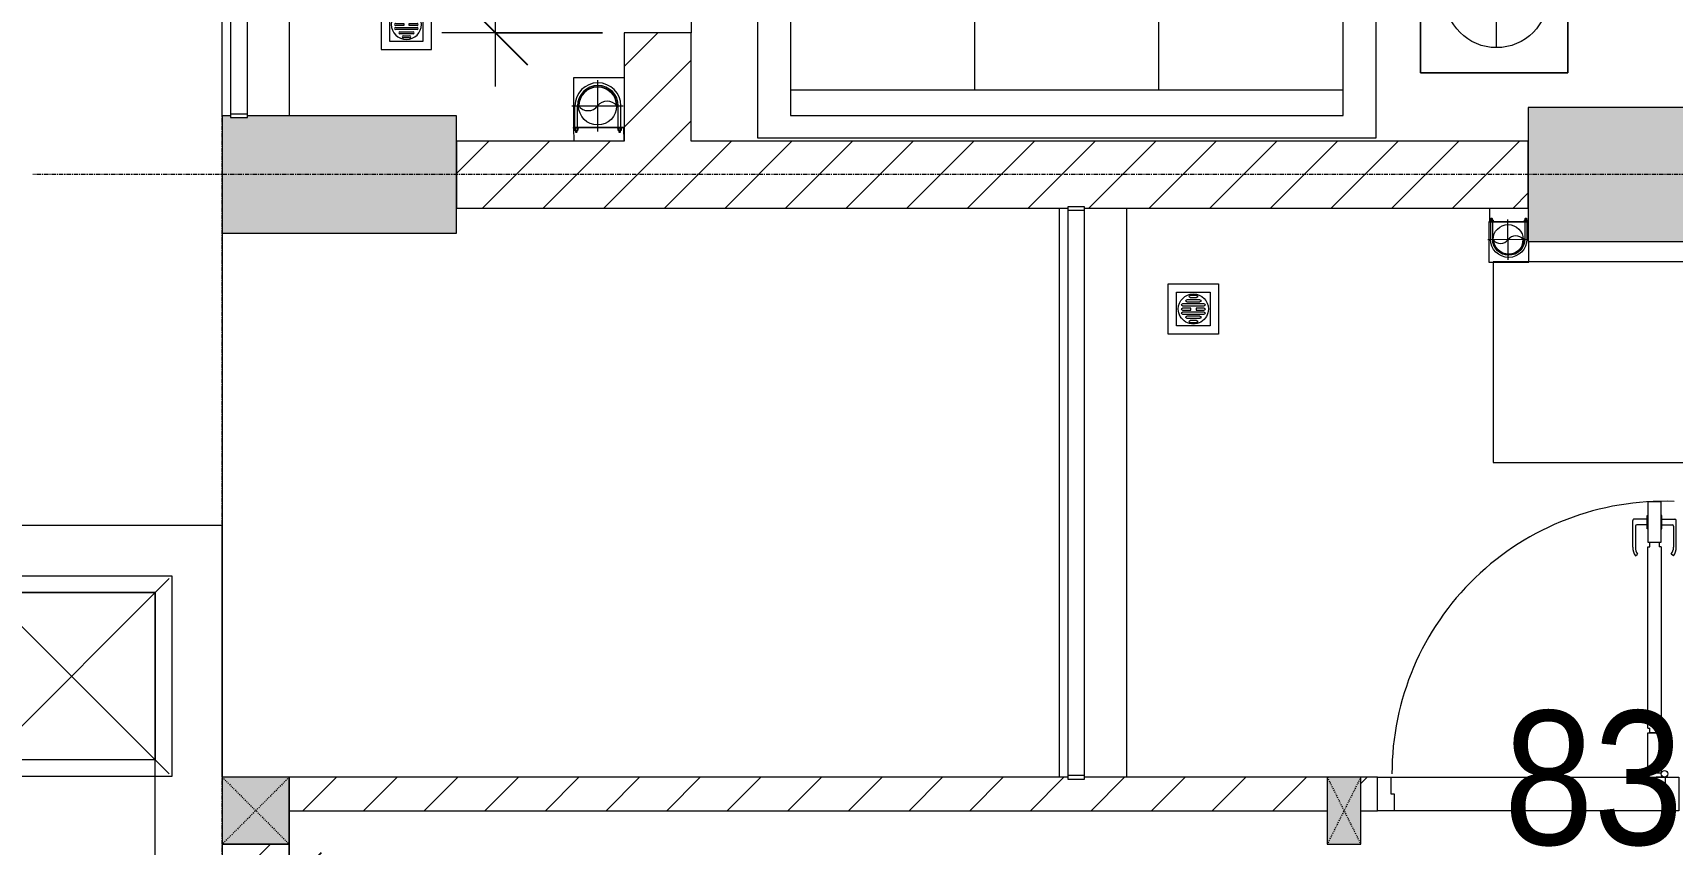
# Model space of a CAD drawing. Header units: millimetres. Extents: x 962 to 241049, y -15958 to 84407.
# Drawn here: x 96266 to 101162, y 51537 to 53960 of the extents above; entities that cross this region are included whole.
import ezdxf

# ---------------------------------------------------------------- set-up
doc = ezdxf.new("R2010")
doc.units = ezdxf.units.MM
for name, pattern in [('Dash', [6, 3, -3]), ('Grid Line', [22.225, 12.7, -3.175, 3.175, -3.175]), ('IMPORT-CENTER _3_', [10.16, 6.35, -1.27, 1.27, -1.27]), ('IMPORT-NCV_MAT BANG DAM SAN TANG 1$0$BEAM HIDEN_DBIM', [1.5875, 1.058333, -0.529167])]:
    doc.linetypes.add(name, pattern=pattern)
for name, color, linetype, lineweight in [('0-1', 7, 'Continuous', 5), ('A-ANNO-DIMS', 211, 'Continuous', 9), ('A-ANNO-DIMS-160', 211, 'Continuous', 9), ('A-DETL-GENF-1', 9, 'Continuous', 9), ('A-DOOR-1', 254, 'Continuous', 9), ('A-DOOR-2', 9, 'Continuous', 9), ('A-FLOR-1', 250, 'Continuous', 9), ('A-FLOR-2', 9, 'Continuous', 9), ('A-FLOR-HRAL', 11, 'Continuous', 9), ('A-FLOR-HRAL-1', 254, 'Continuous', 9), ('A-FLOR-HRAL-2', 9, 'Continuous', 9), ('A-WALL', 113, 'Continuous', 9), ('A-WALL-1', 253, 'Continuous', 18), ('A-WALL-2', 9, 'Continuous', 9), ('A-WALL-3', 113, 'Continuous', 18), ('A-WALL-PATT-1', 10, 'Continuous', 9), ('A-WALL-PATT-2', 111, 'Continuous', 9), ('G-IMPT', 8, 'Continuous', 9), ('G-IMPT-1', 254, 'Continuous', 9), ('G-IMPT-2', 8, 'IMPORT-CENTER _3_', 9), ('G-IMPT-4', 8, 'IMPORT-NCV_MAT BANG DAM SAN TANG 1$0$BEAM HIDEN_DBIM', 9), ('I-FURN', 30, 'Continuous', 9), ('I-FURN-1', 254, 'Continuous', 9), ('M-EQPM', 50, 'Continuous', 9), ('S-COLS', 52, 'Continuous', 9), ('S-COLS-1', 52, 'Continuous', 5), ('S-COLS-2', 7, 'Continuous', 18), ('S-COLS-4', 254, 'Continuous', 9), ('S-COLS-5', 253, 'Continuous', 18), ('S-COLS-6', 52, 'Continuous', 18), ('S-COLS-7', 52, 'Dash', 9), ('S-COLS-HDLN', 52, 'Dash', 9), ('S-COLS-HDLN-1', 9, 'Dash', 9), ('S-GRID-1', 1, 'Grid Line', 9)]:
    doc.layers.add(name, color=color, linetype=linetype, lineweight=lineweight)
doc.styles.add('UTM Avo', font='UTM Avo.ttf', dxfattribs={"width": 0.9, "height": 400})
doc.dimstyles.new('1_Dim_chi_tiet_2_5_1', dxfattribs={"dimscale": 304.8, "dimtxt": 399.720379, "dimasz": 0.629921, "dimexe": 0.524934, "dimexo": 0.0625, "dimgap": 0.052493, "dimtad": 1, "dimdec": 0, "dimrnd": 5, "dimzin": 0, "dimdsep": 46, "dimtxsty": 'UTM Avo', "dimblk1": 'OBLIQUE', "dimblk2": 'OBLIQUE', "dimsah": 1, "dimcen": 0.09, "dimdle": 0.524934, "dimazin": 0, "dimtfac": 1, "dimtdec": 4, "dimtix": 1, "dimtmove": 0, "dimatfit": 3, "dimfxl": 1.049869, "dimfxlon": 1, "dimtvp": 1, "dimtolj": 1, "dimtzin": 0, "dimarcsym": 2})
pattern_1 = [(45, (0, 0), (-90.50967, 90.50967), [])]
pattern_2 = [(45, (63179.03, 0), (-90.50967, 90.50967), [])]

# ---------------------------------------------------------------- blocks, each defined once
blk = doc.blocks.new('NCV_TKTC_KET CAU_rvt-1-TKCS_MB TẦNG 1')
at = {"layer": 'S-COLS-1'}
for points in [[(34352.6, 53361.9), (34352.6, 53711.9), (33727.6, 53711.9), (33727.6, 53706.9), (33677.6, 53706.9), (33677.6, 53711.9), (33652.6, 53711.9), (33652.6, 53361.9), (33727.6, 53361.9)], [(38852.6, 53336.9), (38852.6, 53736.9), (37552.6, 53736.9), (37552.6, 53336.9), (38383.3, 53336.9)]]:
    blk.add_hatch(color=256, dxfattribs=at).paths.add_polyline_path(points)
at = {"layer": 'A-FLOR-1'}
blk.add_line((33652.6, 53361.9), (33652.6, 51736.9), dxfattribs=at)
at = {"layer": 'S-COLS-2'}
for p, q in [((33652.6, 53711.9), (33652.6, 53361.9)), ((33677.6, 53711.9), (33652.6, 53711.9)), ((34352.6, 53711.9), (33727.6, 53711.9)), ((34352.6, 53361.9), (34352.6, 53711.9)), ((37552.6, 53736.9), (37552.6, 53336.9)), ((38852.6, 53736.9), (37552.6, 53736.9)), ((33652.6, 53361.9), (34352.6, 53361.9)), ((37552.6, 53336.9), (38852.6, 53336.9))]:
    blk.add_line(p, q, dxfattribs=at)
blk = doc.blocks.new('MAY GIAT - MAY GIAT_dwg-348053-TKCS_MB TẦNG 1')
at = {"layer": 'G-IMPT-1', "flags": 128}
blk.add_lwpolyline([(5, 596.6), (5, 2.3), (605, 2.3), (605, 596.6)], close=True, dxfattribs=at)
blk = doc.blocks.new('MAY GIAT - MAY GIAT-348233-TKCS_MB TẦNG 1')
at = {"layer": 'I-FURN-1'}
for p, q in [((5, 596.6), (5, 2.3)), ((605, 596.6), (5, 596.6)), ((605, 2.3), (605, 596.6)), ((5, 2.3), (605, 2.3))]:
    blk.add_line(p, q, dxfattribs=at)
blk.add_blockref('MAY GIAT - MAY GIAT_dwg-348053-TKCS_MB TẦNG 1', (0, 0))
blk = doc.blocks.new('Railing - 50 x 10mm-457210-TKCS_MB TẦNG 1')
at = {"layer": 'A-FLOR-HRAL-2'}
for p, q in [((25, 5), (-25, 5)), ((-25, 5), (-25, -5)), ((25, -5), (25, 5)), ((-25, -5), (25, -5))]:
    blk.add_line(p, q, dxfattribs=at)
blk = doc.blocks.new('Railing - Railing-851098-TKCS_MB TẦNG 1')
at = {"layer": 'A-FLOR-HRAL-2'}
for p, q in [((13269.1, 44169.6), (13269.1, 42480.8)), ((13319.1, 42480.8), (13319.1, 44169.6))]:
    blk.add_line(p, q, dxfattribs=at)
for p in [(13294.1, 44174.6), (13294.1, 42475.8)]:
    blk.add_blockref('Railing - 50 x 10mm-457210-TKCS_MB TẦNG 1', p)
blk = doc.blocks.new('DOOR_CW_01 CANH MO-PANEL KINH - DIG_01-900x2200-CỬA NHÔM KÍNH-400860-TKCS_MB TẦNG 1')
at = {"layer": 'A-DETL-GENF-1'}
for p, q in [((-397, -182), (-397, -62)), ((-397, -62), (-357, -62)), ((-357, -62), (-357, -182)), ((-357, -182), (-397, -182)), ((-391, -196), (-391, -182)), ((-391, -182), (-363, -182)), ((-363, -182), (-363, -196)), ((-397, -196), (-391, -196)), ((-397, -738), (-397, -196)), ((-357, -196), (-363, -196)), ((-357, -196), (-357, -738)), ((-433.9, -711.2), (-427.3, -715.8)), ((-320.1, -711.2), (-326.7, -715.8)), ((-442, -737), (-442, -816.5)), ((-434, -799.5), (-434, -737)), ((-397, -738), (-391, -738)), ((-357, -752), (-397, -752)), ((-397, -752), (-397, -872)), ((-391, -752), (-391, -738)), ((-363, -752), (-391, -752)), ((-357, -738), (-363, -738)), ((-363, -738), (-363, -752)), ((-357, -872), (-357, -752)), ((-320, -799.5), (-320, -737)), ((-312, -737), (-312, -816.5)), ((-399, -820.5), (-438, -820.5)), ((-399, -803.5), (-430, -803.5)), ((-399, -792.2), (-399, -831.8)), ((-397, -792.2), (-399, -792.2)), ((-399, -831.8), (-397, -831.8)), ((-397, -792.2), (-397, -831.8)), ((-357, -792.2), (-357, -831.8)), ((-357, -792.2), (-355, -792.2)), ((-355, -831.8), (-357, -831.8)), ((-355, -792.2), (-355, -831.8)), ((-355, -803.5), (-324, -803.5)), ((-355, -820.5), (-316, -820.5)), ((-397, -872), (-357, -872))]:
    blk.add_line(p, q, dxfattribs=at)
blk.add_circle((-407, -60), 10, dxfattribs=at)
for centre, radius, start, end in [((-407, -60), 814, 268, 0), ((-397, -737), 45, 145, 180), ((-397, -737), 37, 145, 180), ((-357, -737), 37, 0, 35), ((-357, -737), 45, 360, 35), ((-438, -816.5), 4, 180, 270), ((-430, -799.5), 4, 180, 270), ((-324, -799.5), 4, 270, 0), ((-316, -816.5), 4, 270, 0)]:
    blk.add_arc(centre, radius, start, end, dxfattribs=at)
at = {"layer": 'A-DOOR-2'}
for p, q in [((-450, -50), (-450, 50)), ((-450, 50), (-400, 50)), ((-400, 50), (-400, 0)), ((400, 0), (400, 50)), ((400, 50), (450, 50)), ((450, 50), (450, -50)), ((-410, 0), (-410, -50)), ((-400, 0), (-410, 0)), ((410, 0), (400, 0)), ((410, -50), (410, 0)), ((-410, -50), (-450, -50)), ((-407, -50), (-382, -50)), ((450, -50), (410, -50))]:
    blk.add_line(p, q, dxfattribs=at)
blk = doc.blocks.new('G1_SOF - BO TRU - 100x200-745959-TKCS_MB TẦNG 1')
at = {"layer": 'S-COLS'}
blk.add_hatch(color=256, dxfattribs=at).paths.add_polyline_path([(50, -100), (50, 100), (-50, 100), (-50, -100)])
at = {"layer": 'S-COLS-5'}
for p, q in [((50, 100), (-50, 100)), ((-50, 100), (-50, -100)), ((50, -100), (50, 100)), ((-50, -100), (50, -100))]:
    blk.add_line(p, q, dxfattribs=at)
at = {"layer": 'S-COLS-HDLN-1'}
for p, q in [((50, 100), (-50, -100)), ((-50, 100), (50, -100))]:
    blk.add_line(p, q, dxfattribs=at)
blk = doc.blocks.new('LOBBY_SOFA_1 - LOBBY_SOFA_1-850634-TKCS_MB TẦNG 1')
at = {"layer": 'I-FURN'}
for p, q in [((-2556, 0), (-2556, -660)), ((-708, 0), (-2556, 0)), ((-708, -660), (-708, 0)), ((-2457, -66), (-2457, -660)), ((-807, -66), (-2457, -66)), ((-807, -660), (-807, -66)), ((-807, -143), (-2457, -143)), ((-1907, -143), (-1907, -660)), ((-1357, -143), (-1357, -660)), ((-3128.2, -193.5), (-2688.2, -193.5)), ((-3128.2, -633.5), (-3128.2, -193.5)), ((-2688.2, -193.5), (-2688.2, -633.5)), ((-2915.4, -269), (-2915.4, -401)), ((-2915.4, -357), (-2981.4, -423)), ((-2849.4, -423), (-2915.4, -357)), ((-2937.4, -423), (-3069.4, -423)), ((-2981.4, -423), (-2915.4, -489)), ((-2915.4, -489), (-2849.4, -423)), ((-2893.4, -423), (-2761.4, -423)), ((-2915.4, -445), (-2915.4, -577)), ((-2688.2, -633.5), (-3128.2, -633.5)), ((-2556, -660), (-708, -660)), ((-1160.3, -1020.5), (-2128.3, -1020.5)), ((-2172.3, -1064.5), (-2172.3, -1504.5)), ((-1116.3, -1504.5), (-1116.3, -1064.5)), ((-2128.3, -1548.5), (-1160.3, -1548.5))]:
    blk.add_line(p, q, dxfattribs=at)
for radius in [154, 22]:
    blk.add_circle((-2915.4, -423), radius, dxfattribs=at)
for centre, start, end in [((-2128.3, -1064.5), 90, 180), ((-1160.3, -1064.5), 0, 90), ((-2128.3, -1504.5), 180, 270), ((-1160.3, -1504.5), 270, 0)]:
    blk.add_arc(centre, 44, start, end, dxfattribs=at)
at = {"layer": 'I-FURN-1'}
for p, q in [((-708, 0), (-2556, 0)), ((-2556, 0), (-2556, -660)), ((-708, -660), (-708, 0)), ((-2688.2, -193.5), (-3128.2, -193.5)), ((-3128.2, -193.5), (-3128.2, -633.5)), ((-2688.2, -633.5), (-2688.2, -193.5)), ((-3128.2, -633.5), (-2688.2, -633.5)), ((-2556, -660), (-708, -660)), ((-1160.3, -1020.5), (-2128.3, -1020.5)), ((-2172.3, -1064.5), (-2172.3, -1504.5)), ((-1116.3, -1504.5), (-1116.3, -1064.5)), ((-2128.3, -1548.5), (-1160.3, -1548.5))]:
    blk.add_line(p, q, dxfattribs=at)
for centre, start, end in [((-2128.3, -1064.5), 90, 180), ((-1160.3, -1064.5), 0, 90), ((-2128.3, -1504.5), 180, 270), ((-1160.3, -1504.5), 270, 0)]:
    blk.add_arc(centre, 44, start, end, dxfattribs=at)
blk = doc.blocks.new('NCV_TKTC_TANG 1_rvt-1-TKCS_MB TẦNG 1')
at = {"layer": 'A-WALL-PATT-1'}
h = blk.add_hatch(dxfattribs=at)
h.set_pattern_fill('FP_1', color=256, style=0, pattern_type=2)
h.set_pattern_definition(pattern_1)
h.paths.add_polyline_path([(36952.6, 51636.9), (36952.6, 51736.9), (36227.6, 51736.9), (36227.6, 51731.5), (36177.6, 51731.5), (36177.6, 51736.9), (33852.6, 51736.9), (33852.6, 51636.9), (36771.2, 51636.9)])
h = blk.add_hatch(dxfattribs=at)
h.set_pattern_fill('FP_1', color=256, style=0, pattern_type=2)
h.set_pattern_definition(pattern_1)
h.paths.add_polyline_path([(38052.6, 51636.9), (38052.6, 51736.9), (38002.6, 51736.9), (38002.6, 51636.9)])
h.paths.add_polyline_path([(37052.6, 51636.9), (37102.6, 51636.9), (37102.6, 51736.9), (37052.6, 51736.2)])
at = {"layer": 'A-FLOR-2'}
blk.add_line((37952.6, 51636.9), (37152.6, 51636.9), dxfattribs=at)
at = {"layer": 'A-WALL-1'}
for p, q in [((36177.6, 51736.9), (33852.6, 51736.9)), ((33852.6, 51736.9), (33852.6, 51636.9)), ((36952.6, 51736.9), (36227.6, 51736.9)), ((37102.6, 51736.9), (37052.6, 51736.9)), ((37102.6, 51636.9), (37102.6, 51736.9)), ((33852.6, 51636.9), (36952.6, 51636.9)), ((37052.6, 51636.9), (37102.6, 51636.9))]:
    blk.add_line(p, q, dxfattribs=at)
at = {"layer": 'A-WALL-2'}
for p, q in [((36152.6, 51736.9), (36152.6, 53436.9)), ((36352.6, 53436.9), (36352.6, 51736.9)), ((37142.6, 51736.9), (37962.6, 51736.9)), ((37952.6, 51636.9), (37152.6, 51636.9))]:
    blk.add_line(p, q, dxfattribs=at)
at = {"layer": 'A-DOOR-1', "rotation": 180}
blk.add_blockref('DOOR_CW_01 CANH MO-PANEL KINH - DIG_01-900x2200-CỬA NHÔM KÍNH-400860-TKCS_MB TẦNG 1', (37552.6, 51686.9), dxfattribs=at)
at = {"layer": 'A-FLOR-HRAL-1'}
blk.add_blockref('Railing - Railing-851098-TKCS_MB TẦNG 1', (22908.5, 9260.7), dxfattribs=at)
at = {"layer": 'I-FURN-1'}
for name, p, rotation in [('LOBBY_SOFA_1 - LOBBY_SOFA_1-850634-TKCS_MB TẦNG 1', (34542.6, 53646.9), 180), ('MAY GIAT - MAY GIAT-348233-TKCS_MB TẦNG 1', (38044.8, 52671.5), 89.99999999999915)]:
    blk.add_blockref(name, p, dxfattribs=dict(at, rotation=rotation))
at = {"layer": 'S-COLS-4'}
blk.add_blockref('G1_SOF - BO TRU - 100x200-745959-TKCS_MB TẦNG 1', (37002.6, 51636.9), dxfattribs=at)
blk = doc.blocks.new('Railing - 50 x 10mm-1251311-TKCS_MB TẦNG 1')
at = {"layer": 'A-FLOR-HRAL'}
for p, q in [((25, 5), (-25, 5)), ((-25, 5), (-25, -5)), ((25, -5), (25, 5)), ((-25, -5), (25, -5))]:
    blk.add_line(p, q, dxfattribs=at)
blk = doc.blocks.new('Railing - Railing-1598276-TKCS_MB TẦNG 1')
at = {"layer": 'A-FLOR-HRAL'}
for p, q in [((33677.6, 56635.3), (33677.6, 53716.9)), ((33727.6, 53716.9), (33727.6, 56635.3))]:
    blk.add_line(p, q, dxfattribs=at)
for p in [(33702.6, 56641.5), (33702.6, 53711.9)]:
    blk.add_blockref('Railing - 50 x 10mm-1251311-TKCS_MB TẦNG 1', p)
blk = doc.blocks.new('TKTC_XREF_251221_MB TANG 1 - TKTC_XREF_260130_MB TANG 1_dwg_THU NUOC - THU NUOC-444531-TKCS_MB TẦNG 1-4202120-TKCS_MB TẦNG 1')
at = {"layer": 'M-EQPM'}
for p, q in [((-23.3, 10.8), (40.9, 10.8)), ((40.9, 4.8), (-23.3, 4.8)), ((-11, 23.3), (28.5, 23.3)), ((28.5, 17.3), (-11, 17.3)), ((-1.1, 35.6), (18.5, 35.6)), ((18.5, 29.6), (-1.1, 29.6)), ((-23.3, -13.6), (40.9, -13.6)), ((40.9, -19.6), (-23.3, -19.6)), ((-11, -26.1), (28.5, -26.1)), ((28.5, -32.1), (-11, -32.1)), ((-1.1, -38.5), (18.5, -38.5)), ((18.5, -44.5), (-1.1, -44.5))]:
    blk.add_line(p, q, dxfattribs=at)
at = {"layer": 'M-EQPM', "flags": 128}
for points in [[(83.7, -79.4), (83.7, 70.6), (-66.3, 70.6), (-66.3, -79.4)], [(58.7, -54.4), (58.7, 45.6), (-41.3, 45.6), (-41.3, -54.4)]]:
    blk.add_lwpolyline(points, close=True, dxfattribs=at)
for points in [[(-23.3, -1.2), (0.7, -1.2), (0.7, -7.2), (-23.3, -7.2)], [(40.9, -7.2), (16.7, -7.2), (16.7, -1.2), (40.9, -1.2)]]:
    blk.add_lwpolyline(points, dxfattribs=at)
at = {"layer": 'M-EQPM'}
for centre, radius, start, end in [((8.7, -4.4), 45, 360, 180), ((8.7, -4.4), 45, 360, 180), ((-23.3, 7.8), 3, 90, 270), ((-11, 20.3), 3, 90, 270), ((-1.1, 32.6), 3, 90, 270), ((18.5, 32.6), 3, 270, 90), ((28.5, 20.3), 3, 270, 90), ((40.9, 7.8), 3, 270, 90), ((8.7, -4.4), 45, 180, 360), ((8.7, -4.4), 45, 180, 360), ((-23.3, -4.2), 3, 90, 270), ((-23.3, -16.6), 3, 90, 270), ((-11, -29.1), 3, 90, 270), ((-1.1, -41.5), 3, 90, 270), ((18.5, -41.5), 3, 270, 90), ((28.5, -29.1), 3, 270, 90), ((40.9, -4.2), 3, 270, 90), ((40.9, -16.6), 3, 270, 90)]:
    blk.add_arc(centre, radius, start, end, dxfattribs=at)
blk = doc.blocks.new('TKTC_XREF_251221_MB TANG 1 - TKTC_XREF_260130_MB TANG 1_dwg_THU NUOC - THU NUOC-444531-TKCS_MB TẦNG 1-4202124-TKCS_MB TẦNG 1')
at = {"layer": 'M-EQPM'}
for p, q in [((-23.3, 10.8), (40.9, 10.8)), ((40.9, 4.8), (-23.3, 4.8)), ((-11, 23.3), (28.5, 23.3)), ((28.5, 17.3), (-11, 17.3)), ((-1.1, 35.6), (18.5, 35.6)), ((18.5, 29.6), (-1.1, 29.6)), ((-23.3, -13.6), (40.9, -13.6)), ((40.9, -19.6), (-23.3, -19.6)), ((-11, -26.1), (28.5, -26.1)), ((28.5, -32.1), (-11, -32.1)), ((-1.1, -38.5), (18.5, -38.5)), ((18.5, -44.5), (-1.1, -44.5))]:
    blk.add_line(p, q, dxfattribs=at)
at = {"layer": 'M-EQPM', "flags": 128}
for points in [[(83.7, -79.4), (83.7, 70.6), (-66.3, 70.6), (-66.3, -79.4)], [(58.7, -54.4), (58.7, 45.6), (-41.3, 45.6), (-41.3, -54.4)]]:
    blk.add_lwpolyline(points, close=True, dxfattribs=at)
for points in [[(-23.3, -1.2), (0.7, -1.2), (0.7, -7.2), (-23.3, -7.2)], [(40.9, -7.2), (16.7, -7.2), (16.7, -1.2), (40.9, -1.2)]]:
    blk.add_lwpolyline(points, dxfattribs=at)
at = {"layer": 'M-EQPM'}
for centre, radius, start, end in [((8.7, -4.4), 45, 360, 180), ((8.7, -4.4), 45, 360, 180), ((-23.3, 7.8), 3, 90, 270), ((-11, 20.3), 3, 90, 270), ((-1.1, 32.6), 3, 90, 270), ((18.5, 32.6), 3, 270, 90), ((28.5, 20.3), 3, 270, 90), ((40.9, 7.8), 3, 270, 90), ((8.7, -4.4), 45, 180, 360), ((8.7, -4.4), 45, 180, 360), ((-23.3, -4.2), 3, 90, 270), ((-23.3, -16.6), 3, 90, 270), ((-11, -29.1), 3, 90, 270), ((-1.1, -41.5), 3, 90, 270), ((18.5, -41.5), 3, 270, 90), ((28.5, -29.1), 3, 270, 90), ((40.9, -4.2), 3, 270, 90), ((40.9, -16.6), 3, 270, 90)]:
    blk.add_arc(centre, radius, start, end, dxfattribs=at)
blk = doc.blocks.new('TKTC_XREF_251221_MB TANG 1 - TKTC_XREF_260130_MB TANG 1_dwg_CUM U_DN100-4202115-TKCS_MB TẦNG 1')
at = {"layer": 'G-IMPT'}
blk.add_hatch(color=256, dxfattribs=at).paths.add_polyline_path([(0, -61), (0, -57), (14.8, -55.1), (28.5, -49.4), (40.3, -40.3), (49.4, -28.5), (55.1, -14.8), (57, 0), (55.1, 14.8), (49.4, 28.5), (40.3, 40.3), (28.5, 49.4), (14.8, 55.1), (0, 57), (0, 61), (15.8, 58.9), (30.5, 52.8), (43.1, 43.1), (52.8, 30.5), (58.9, 15.8), (61, 0), (58.9, -15.8), (52.8, -30.5), (43.1, -43.1), (30.5, -52.8), (15.8, -58.9)])
for p, q in [((-79.1, 66.6), (-79.1, 63.4)), ((-76.6, 66.6), (-76.6, 63.4)), ((-74.6, 66.6), (-74.6, 63.4)), ((-72.7, 69.3), (-72.7, 60.7)), ((-66.9, 67.9), (-71.7, 67.9)), ((-66.9, 62.1), (-71.7, 62.1)), ((-65, 69), (0, 69)), ((-72.7, -60.7), (-72.7, -69.3)), ((-79.1, -63.4), (-79.1, -66.6)), ((-76.6, -63.4), (-76.6, -66.6)), ((-74.6, -63.4), (-74.6, -66.6)), ((-66.9, -62.1), (-71.7, -62.1)), ((-66.9, -67.9), (-71.7, -67.9)), ((-65, -69), (0, -69))]:
    blk.add_line(p, q, dxfattribs=at)
at = {"layer": 'G-IMPT', "flags": 128}
for points in [[(-72.7, 67.6), (-78.1, 67.6), (-78.1, 62.4), (-72.7, 62.4)], [(-71.7, 59.2), (-66.9, 59.2), (-66.9, 70.8), (-71.7, 70.8)], [(-66.9, 70.8), (-66.9, 72.7), (-65, 72.7), (-65, 57.3), (-66.9, 57.3), (-66.9, 59.2)], [(-65, 61), (0, 61), (0, 57)], [(-71.7, -70.8), (-66.9, -70.8), (-66.9, -59.2), (-71.7, -59.2)], [(-66.9, -59.2), (-66.9, -57.3), (-65, -57.3), (-65, -72.7), (-66.9, -72.7), (-66.9, -70.8)], [(-65, -61), (0, -61), (0, -57)], [(-72.7, -62.4), (-78.1, -62.4), (-78.1, -67.6), (-72.7, -67.6)]]:
    blk.add_lwpolyline(points, dxfattribs=at)
at = {"layer": 'G-IMPT'}
for centre, radius, start, end in [((-78.1, 66.6), 0.96, 90, 180), ((-78.1, 63.4), 0.96, 180, 270), ((-71.1, 69.3), 1.56, 112.61986, 247.38014), ((-67.9, 65), 4.8, 143.1301, 216.8699), ((-71.1, 60.7), 1.56, 112.61986, 247.38014), ((0, 0), 69, 270, 90), ((0, 0), 61, 270, 90), ((0, 0), 57, 270, 90), ((-71.1, -60.7), 1.56, 112.61986, 247.38014), ((-78.1, -63.4), 0.96, 90, 180), ((-78.1, -66.6), 0.96, 180, 270), ((-67.9, -65), 4.8, 143.1301, 216.8699), ((-71.1, -69.3), 1.56, 112.61986, 247.38014)]:
    blk.add_arc(centre, radius, start, end, dxfattribs=at)
blk = doc.blocks.new('TKTC_XREF_251221_MB TANG 1 - TKTC_XREF_260130_MB TANG 1_dwg_$cc-V149-TKCS_MB TẦNG 1')
at = {"layer": 'G-IMPT'}
blk.add_circle((0, 0), 0.5, dxfattribs=at)
for centre, radius, start, end in [((0, 0), 0.5, 90, 270), ((0.188, 0.25), 0.313, 126.8699, 233.1301), ((-0.188, -0.25), 0.313, 306.8699, 53.1301)]:
    blk.add_arc(centre, radius, start, end, dxfattribs=at)
at = {"layer": 'G-IMPT-2'}
for p, q in [((0, -0.666), (0, 0.673)), ((-0.673, 0), (0.673, 0))]:
    blk.add_line(p, q, dxfattribs=at)
blk = doc.blocks.new('TKTC_XREF_251221_MB TANG 1 - TKTC_XREF_260130_MB TANG 1_dwg_CUM U_DN100-4202112-TKCS_MB TẦNG 1')
at = {"layer": 'G-IMPT'}
blk.add_hatch(color=256, dxfattribs=at).paths.add_polyline_path([(0, 61), (0, 57), (14.8, 55.1), (28.5, 49.4), (40.3, 40.3), (49.4, 28.5), (55.1, 14.8), (57, 0), (55.1, -14.8), (49.4, -28.5), (40.3, -40.3), (28.5, -49.4), (14.8, -55.1), (0, -57), (0, -61), (15.8, -58.9), (30.5, -52.8), (43.1, -43.1), (52.8, -30.5), (59.7, -9.6), (61, 0), (58.9, 15.8), (52.8, 30.5), (43.1, 43.1), (30.5, 52.8), (15.8, 58.9)])
for p, q in [((-79.1, 66.6), (-79.1, 63.4)), ((-76.6, 66.6), (-76.6, 63.4)), ((-74.6, 66.6), (-74.6, 63.4)), ((-72.7, 69.3), (-72.7, 60.7)), ((-66.9, 67.9), (-71.7, 67.9)), ((-66.9, 62.1), (-71.7, 62.1)), ((-65, 69), (0, 69)), ((-79.1, -63.4), (-79.1, -66.6)), ((-76.6, -63.4), (-76.6, -66.6)), ((-74.6, -63.4), (-74.6, -66.6)), ((-72.7, -60.7), (-72.7, -69.3)), ((-66.9, -62.1), (-71.7, -62.1)), ((-66.9, -67.9), (-71.7, -67.9)), ((-65, -69), (0, -69))]:
    blk.add_line(p, q, dxfattribs=at)
at = {"layer": 'G-IMPT', "flags": 128}
for points in [[(-72.7, 67.6), (-78.1, 67.6), (-78.1, 62.4), (-72.7, 62.4)], [(-71.7, 59.2), (-66.9, 59.2), (-66.9, 70.8), (-71.7, 70.8)], [(-66.9, 70.8), (-66.9, 72.7), (-65, 72.7), (-65, 57.3), (-66.9, 57.3), (-66.9, 59.2)], [(-65, 61), (0, 61), (0, 57)], [(-72.7, -62.4), (-78.1, -62.4), (-78.1, -67.6), (-72.7, -67.6)], [(-71.7, -70.8), (-66.9, -70.8), (-66.9, -59.2), (-71.7, -59.2)], [(-66.9, -59.2), (-66.9, -57.3), (-65, -57.3), (-65, -72.7), (-66.9, -72.7), (-66.9, -70.8)], [(-65, -61), (0, -61), (0, -57)]]:
    blk.add_lwpolyline(points, dxfattribs=at)
at = {"layer": 'G-IMPT'}
for centre, radius, start, end in [((-78.1, 66.6), 0.96, 90, 180), ((-78.1, 63.4), 0.96, 180, 270), ((-71.1, 69.3), 1.56, 112.6199, 247.3801), ((-67.9, 65), 4.8, 143.1301, 216.8699), ((-71.1, 60.7), 1.56, 112.6199, 247.3801), ((0, 0), 69, 270, 90), ((0, 0), 61, 270, 90), ((0, 0), 57, 270, 90), ((-78.1, -63.4), 0.96, 90, 180), ((-78.1, -66.6), 0.96, 180, 270), ((-71.1, -60.7), 1.56, 112.6199, 247.3801), ((-67.9, -65), 4.8, 143.1301, 216.8699), ((-71.1, -69.3), 1.56, 112.6199, 247.3801)]:
    blk.add_arc(centre, radius, start, end, dxfattribs=at)
blk = doc.blocks.new('TKTC_XREF_251221_MB TANG 1 - TKTC_XREF_260130_MB TANG 1_dwg_$cc-4202125-TKCS_MB TẦNG 1')
at = {"layer": 'G-IMPT'}
blk.add_circle((0, 0), 0.5, dxfattribs=at)
for centre, radius, start, end in [((0, 0), 0.5, 90, 270), ((0.188, 0.25), 0.313, 126.8699, 233.1301), ((-0.188, -0.25), 0.313, 306.8699, 53.1301)]:
    blk.add_arc(centre, radius, start, end, dxfattribs=at)
at = {"layer": 'G-IMPT-2'}
for p, q in [((0, -0.673), (0, 0.673)), ((-0.673, 0), (0.673, 0))]:
    blk.add_line(p, q, dxfattribs=at)
blk = doc.blocks.new('TKTC_XREF_251221_MB TANG 1 - TKTC_XREF_260130_MB TANG 1_dwg-4202109-TKCS_MB TẦNG 1')
at = {"layer": 'G-IMPT'}
for p, q in [((-169499.1, -347984.7), (-169499.1, -349609.7)), ((-165714.9, -347951.3), (-165599.1, -347951.3))]:
    blk.add_line(p, q, dxfattribs=at)
at = {"layer": 'G-IMPT', "flags": 128}
blk.add_lwpolyline([(-168449.6, -347669.6), (-168449.6, -347519.9), (-168299.3, -347519.9), (-168299.3, -347669.6)], close=True, dxfattribs=at)
for points in [[(-168299.2, -347709.7), (-168299.4, -347669.7), (-168449.9, -347669.7), (-168449.6, -347709.7)], [(-165599.1, -347911.3), (-165714.9, -347911.3), (-165714.9, -347951.3)], [(-165599.1, -347951.3), (-165716.7, -347951.3), (-165716.7, -348071.3)], [(-165716.7, -348071.3), (-165597.1, -348071.3), (-165597.1, -348009.7)]]:
    blk.add_lwpolyline(points, dxfattribs=at)
blk.add_blockref('TKTC_XREF_251221_MB TANG 1 - TKTC_XREF_260130_MB TANG 1_dwg_THU NUOC - THU NUOC-444531-TKCS_MB TẦNG 1-4202120-TKCS_MB TẦNG 1', (-168957.9, -347357))
for name, p, xscale, yscale, zscale, rotation in [('TKTC_XREF_251221_MB TANG 1 - TKTC_XREF_260130_MB TANG 1_dwg_$cc-4202125-TKCS_MB TẦNG 1', (-168378.1, -347604.7), 113.7150000000073, 113.7150000000073, 113.7150000000073, 269.9990086637467), ('TKTC_XREF_251221_MB TANG 1 - TKTC_XREF_260130_MB TANG 1_dwg_CUM U_DN100-4202112-TKCS_MB TẦNG 1', (-168377.2, -347604.7), 0.9975000000000007, 0.9975000000000007, 0.9975000000000007, 90.00099133829464), ('TKTC_XREF_251221_MB TANG 1 - TKTC_XREF_260130_MB TANG 1_dwg_$cc-V149-TKCS_MB TẦNG 1', (-165659.1, -348004.2), 90.00000000005122, 90.00000000005122, 90.00000000005122, 90.37402677993775)]:
    blk.add_blockref(name, p, dxfattribs=dict(xscale=xscale, yscale=yscale, zscale=zscale, rotation=rotation))
at = {"extrusion": (0, 0, -1), "xscale": 0.7894736842105242, "yscale": 0.7894736842105242, "zscale": -0.7894736842105242, "rotation": 269.9999999984438}
blk.add_blockref('TKTC_XREF_251221_MB TANG 1 - TKTC_XREF_260130_MB TANG 1_dwg_CUM U_DN100-4202115-TKCS_MB TẦNG 1', (165657.3, -348002.7), dxfattribs=at)
at = {"extrusion": (0, 0, -1), "zscale": -1, "rotation": 180}
blk.add_blockref('TKTC_XREF_251221_MB TANG 1 - TKTC_XREF_260130_MB TANG 1_dwg_THU NUOC - THU NUOC-444531-TKCS_MB TẦNG 1-4202124-TKCS_MB TẦNG 1', (166607.8, -348215.8), dxfattribs=at)
blk = doc.blocks.new('TKTC_XREF_251221_MB TANG 1 - TKTC_XREF_251221_MB TANG 1-2038492-TKCS_MB TẦNG 1')
blk.add_blockref('TKTC_XREF_251221_MB TANG 1 - TKTC_XREF_260130_MB TANG 1_dwg-4202109-TKCS_MB TẦNG 1', (169499.1, 384109.7))
blk = doc.blocks.new('TKCS_NAP THAM BE TU HOAI 1_260107 - TKCS_XREF_251221_NAP THAM BE TU HOAI 1_dwg-2527472-TKCS_MB TẦNG 1')
at = {"layer": 'G-IMPT'}
for p, q in [((-169657.4, 148869.5), (-170240.8, 148286.2)), ((-170240.8, 148869.5), (-169657.4, 148286.2)), ((-171257.4, 147069.6), (-171840.7, 146486.3)), ((-171840.7, 147069.6), (-171257.4, 146486.3)), ((-169657.4, 147068), (-170240.7, 146484.6)), ((-170240.7, 147068), (-169657.4, 146484.6)), ((-171257.4, 145669.6), (-171840.7, 145086.3)), ((-171840.7, 145669.6), (-171257.4, 145086.3))]:
    blk.add_line(p, q, dxfattribs=at)
at = {"layer": 'G-IMPT', "flags": 128}
for points in [[(-169649.1, 148277.8), (-170249.1, 148277.8), (-170249.1, 148877.8), (-169649.1, 148877.8)], [(-169699.1, 148327.8), (-170199.1, 148327.8), (-170199.1, 148827.8), (-169699.1, 148827.8)], [(-171249, 146477.9), (-171849, 146477.9), (-171849, 147077.9), (-171249, 147077.9)], [(-169649, 146476.3), (-170249, 146476.3), (-170249, 147076.3), (-169649, 147076.3)], [(-171299, 146527.9), (-171799, 146527.9), (-171799, 147027.9), (-171299, 147027.9)], [(-169699, 146526.3), (-170199, 146526.3), (-170199, 147026.3), (-169699, 147026.3)], [(-171249, 145077.9), (-171849, 145077.9), (-171849, 145677.9), (-171249, 145677.9)], [(-171299, 145127.9), (-171799, 145127.9), (-171799, 145627.9), (-171299, 145627.9)]]:
    blk.add_lwpolyline(points, close=True, dxfattribs=at)
at = {"layer": 'G-IMPT-4'}
for p, q in [((-173699, 147227.9), (-169699, 147227.9)), ((-173699, 147027.9), (-169699, 147027.9)), ((-171299, 147027.9), (-171299, 144427.9)), ((-171099, 147027.9), (-171099, 144427.9)), ((-173699, 145827.9), (-171299, 145827.9)), ((-173699, 145627.9), (-171299, 145627.9)), ((-173899, 144227.9), (-169499, 144227.9))]:
    blk.add_line(p, q, dxfattribs=at)
at = {"layer": 'G-IMPT-4', "flags": 128}
blk.add_lwpolyline([(-169499, 148276.3), (-169499, 149027.9), (-173899, 149027.9), (-173899, 144227.9)], dxfattribs=at)
blk.add_lwpolyline([(-173699, 144427.9), (-169699, 144427.9), (-169699, 148827.9), (-173699, 148827.9)], close=True, dxfattribs=at)
blk = doc.blocks.new('TKCS_NAP THAM BE TU HOAI 1_260107 - NẮP THĂM BỂ XLNT-2527474-TKCS_MB TẦNG 1')
blk.add_blockref('TKCS_NAP THAM BE TU HOAI 1_260107 - TKCS_XREF_251221_NAP THAM BE TU HOAI 1_dwg-2527472-TKCS_MB TẦNG 1', (173899, -144227.9))
blk = doc.blocks.new('G1_SOF - BO TRU - 200x200-3050151-TKCS_MB TẦNG 1')
at = {"layer": 'S-COLS-HDLN'}
for p, q in [((-100, 100), (100, -100)), ((100, 100), (-100, -100))]:
    blk.add_line(p, q, dxfattribs=at)
blk = doc.blocks.new('DIMBLOCK266-TKCS_MB TẦNG 1')
at = {"layer": 'A-ANNO-DIMS-160'}
for p, q in [((97647.3, 53800.3), (97647.3, 56620.3)), ((97967.3, 56460.3), (97487.3, 56460.3)), ((97647.3, 56460.3), (97967.3, 56460.3)), ((97967.3, 53960.3), (97487.3, 53960.3)), ((97647.3, 53960.3), (97967.3, 53960.3))]:
    blk.add_line(p, q, dxfattribs=at)
at = {"layer": 'A-ANNO-DIMS-160', "lineweight": 25}
for p, q in [((97647.3, 56460.3), (97551.3, 56556.3)), ((97647.3, 56460.3), (97743.3, 56364.3)), ((97647.3, 53960.3), (97551.3, 54056.3)), ((97647.3, 53960.3), (97743.3, 53864.3))]:
    blk.add_line(p, q, dxfattribs=at)
at = {"layer": 'A-ANNO-DIMS-160', "color": 0, "insert": (97127.6, 54662.5), "char_height": 400, "width": 1314.636, "attachment_point": 1, "rotation": 90, "line_spacing_factor": 1.110334, "style": 'UTM Avo'}
blk.add_mtext('2500', dxfattribs=at)
blk = doc.blocks.new('_Oblique')
at = {"color": 0, "linetype": 'ByBlock', "lineweight": -2}
blk.add_line((-0.5, -0.5), (0.5, 0.5), dxfattribs=at)
blk = doc.blocks.new('DIMBLOCK359-TKCS_MB TẦNG 1')
at = {"layer": 'A-ANNO-DIMS-160'}
for p, q in [((97031.6, 51735.6), (97031.6, 51255.6)), ((97031.6, 51415.6), (97031.6, 51735.6)), ((105381.6, 51735.6), (105381.6, 51255.6)), ((105381.6, 51415.6), (105381.6, 51735.6)), ((96871.6, 51415.6), (105541.6, 51415.6))]:
    blk.add_line(p, q, dxfattribs=at)
at = {"layer": 'A-ANNO-DIMS-160', "lineweight": 25}
for p, q in [((97031.6, 51415.6), (97127.6, 51511.6)), ((105381.6, 51415.6), (105477.6, 51511.6)), ((97031.6, 51415.6), (96935.6, 51319.6)), ((105381.6, 51415.6), (105285.6, 51319.6))]:
    blk.add_line(p, q, dxfattribs=at)
at = {"layer": 'A-ANNO-DIMS-160', "color": 0, "insert": (100658.8, 51935.2), "char_height": 400, "width": 1314.636, "attachment_point": 1, "line_spacing_factor": 1.110334, "style": 'UTM Avo'}
blk.add_mtext('8350', dxfattribs=at)

msp = doc.modelspace()

# ---------------------------------------------------------------- hatches: boundary and pattern name
at = {"layer": 'A-WALL-PATT-2'}
h = msp.add_hatch(dxfattribs=at)
h.set_pattern_fill('FP_1', color=256, style=0, pattern_type=2)
h.set_pattern_definition(pattern_2)
h.paths.add_polyline_path([(98031.6, 53636.9), (98231.6, 53636.9), (98231.6, 53960.3), (98031.6, 53960.3)])
h.paths.add_polyline_path([(98231.6, 56460.3), (98231.6, 56635.3), (98031.6, 56635.3), (98031.6, 56460.3)])
h = msp.add_hatch(dxfattribs=at)
h.set_pattern_fill('FP_1', color=256, style=0, pattern_type=2)
h.set_pattern_definition(pattern_2)
h.paths.add_polyline_path([(99356.6, 53436.9), (99356.6, 53440.3), (99406.6, 53440.3), (99406.6, 53436.9), (100731.7, 53436.9), (100731.7, 53636.9), (97531.6, 53636.9), (97532.2, 53436.9), (98338.2, 53436.9)])
h = msp.add_hatch(dxfattribs=at)
h.set_pattern_fill('FP_1', color=256, style=0, pattern_type=2)
h.set_pattern_definition(pattern_2)
h.paths.add_polyline_path([(97031.6, 48636.9), (97031.6, 49635.3), (96831.6, 49635.3), (96831.6, 48636.9)])
h.paths.add_polyline_path([(97031.6, 51035.3), (97031.6, 51536.9), (96831.6, 51536.9), (96831.6, 51035.3)])
at = {"layer": 'S-COLS-1'}
msp.add_hatch(color=256, dxfattribs=at).paths.add_polyline_path([(97031.6, 51536.9), (97031.6, 51736.9), (96831.6, 51736.9), (96831.6, 51536.9)])

# ---------------------------------------------------------------- linework, layer by layer
at = {"layer": 'A-WALL'}
for p, q in [((96831.6, 53711.9), (96831.6, 56635.3)), ((97031.6, 56635.3), (97031.6, 53711.9)), ((98231.6, 56460.3), (98231.6, 53960.3)), ((97031.6, 51536.9), (96831.6, 51536.9))]:
    msp.add_line(p, q, dxfattribs=at)
at = {"layer": 'A-WALL-3'}
for p, q in [((98231.6, 53960.3), (98031.6, 53960.3)), ((98031.6, 53960.3), (98031.6, 53636.9)), ((98231.6, 53636.9), (98231.6, 53960.3)), ((98031.6, 53636.9), (97531.6, 53636.9)), ((97531.6, 53636.9), (97531.6, 53436.9)), ((100731.7, 53636.9), (98231.6, 53636.9)), ((100731.7, 53436.9), (100731.7, 53636.9)), ((97531.6, 53436.9), (99356.6, 53436.9)), ((99406.6, 53436.9), (100731.7, 53436.9)), ((96831.6, 51536.9), (96831.6, 51035.3)), ((97031.6, 51035.3), (97031.6, 51536.9))]:
    msp.add_line(p, q, dxfattribs=at)
at = {"layer": 'S-COLS'}
msp.add_line((96831.6, 51536.9), (97031.6, 51536.9), dxfattribs=at)
at = {"layer": 'S-COLS-6'}
for p, q in [((97031.6, 51736.9), (96831.6, 51736.9)), ((96831.6, 51736.9), (96831.6, 51536.9)), ((97031.6, 51536.9), (97031.6, 51736.9))]:
    msp.add_line(p, q, dxfattribs=at)
at = {"layer": 'S-GRID-1'}
for p, q in [((96831.6, 15532), (96831.6, 78459.2)), ((192368.8, 53536.9), (96265.8, 53536.9))]:
    msp.add_line(p, q, dxfattribs=at)

# ---------------------------------------------------------------- block references
at = {"layer": '0-1'}
for name in ['NCV_TKTC_KET CAU_rvt-1-TKCS_MB TẦNG 1', 'NCV_TKTC_TANG 1_rvt-1-TKCS_MB TẦNG 1']:
    msp.add_blockref(name, (63179, 0), dxfattribs=at)
at = {"layer": 'A-FLOR-HRAL'}
msp.add_blockref('Railing - Railing-1598276-TKCS_MB TẦNG 1', (63179, 0), dxfattribs=at)
at = {"layer": 'M-EQPM'}
for name, p in [('TKTC_XREF_251221_MB TANG 1 - TKTC_XREF_251221_MB TANG 1-2038492-TKCS_MB TẦNG 1', (96831.6, 17236.9)), ('TKCS_NAP THAM BE TU HOAI 1_260107 - NẮP THĂM BỂ XLNT-2527474-TKCS_MB TẦNG 1', (92431.6, 47688.6))]:
    msp.add_blockref(name, p, dxfattribs=at)
at = {"layer": 'S-COLS-7'}
msp.add_blockref('G1_SOF - BO TRU - 200x200-3050151-TKCS_MB TẦNG 1', (96931.6, 51636.9), dxfattribs=at)

# ---------------------------------------------------------------- dimensions: what is measured, and where the dimension line sits
at = {"layer": 'A-ANNO-DIMS'}
dim = msp.add_linear_dim(base=(97647.3, 56460.3), p1=(97967.3, 53960.3), p2=(97967.3, 56460.3), angle=90, dimstyle='1_Dim_chi_tiet_2_5_1', override={"dimpost": '<>', "dimfxl": 2500}, dxfattribs=at)
dim.commit()
dim.dimension.update_dxf_attribs({"geometry": 'DIMBLOCK266-TKCS_MB TẦNG 1', "text_midpoint": (97424.3, 55210.3)})
dim = msp.add_linear_dim(base=(105381.6, 51415.6), p1=(97031.6, 51735.6), p2=(105381.6, 51735.6), dimstyle='1_Dim_chi_tiet_2_5_1', override={"dimpost": '<>', "dimfxl": 8350}, dxfattribs=at)
dim.commit()
dim.dimension.update_dxf_attribs({"geometry": 'DIMBLOCK359-TKCS_MB TẦNG 1', "text_midpoint": (101206.6, 51638.5)})

doc.saveas('drawing.dxf')
